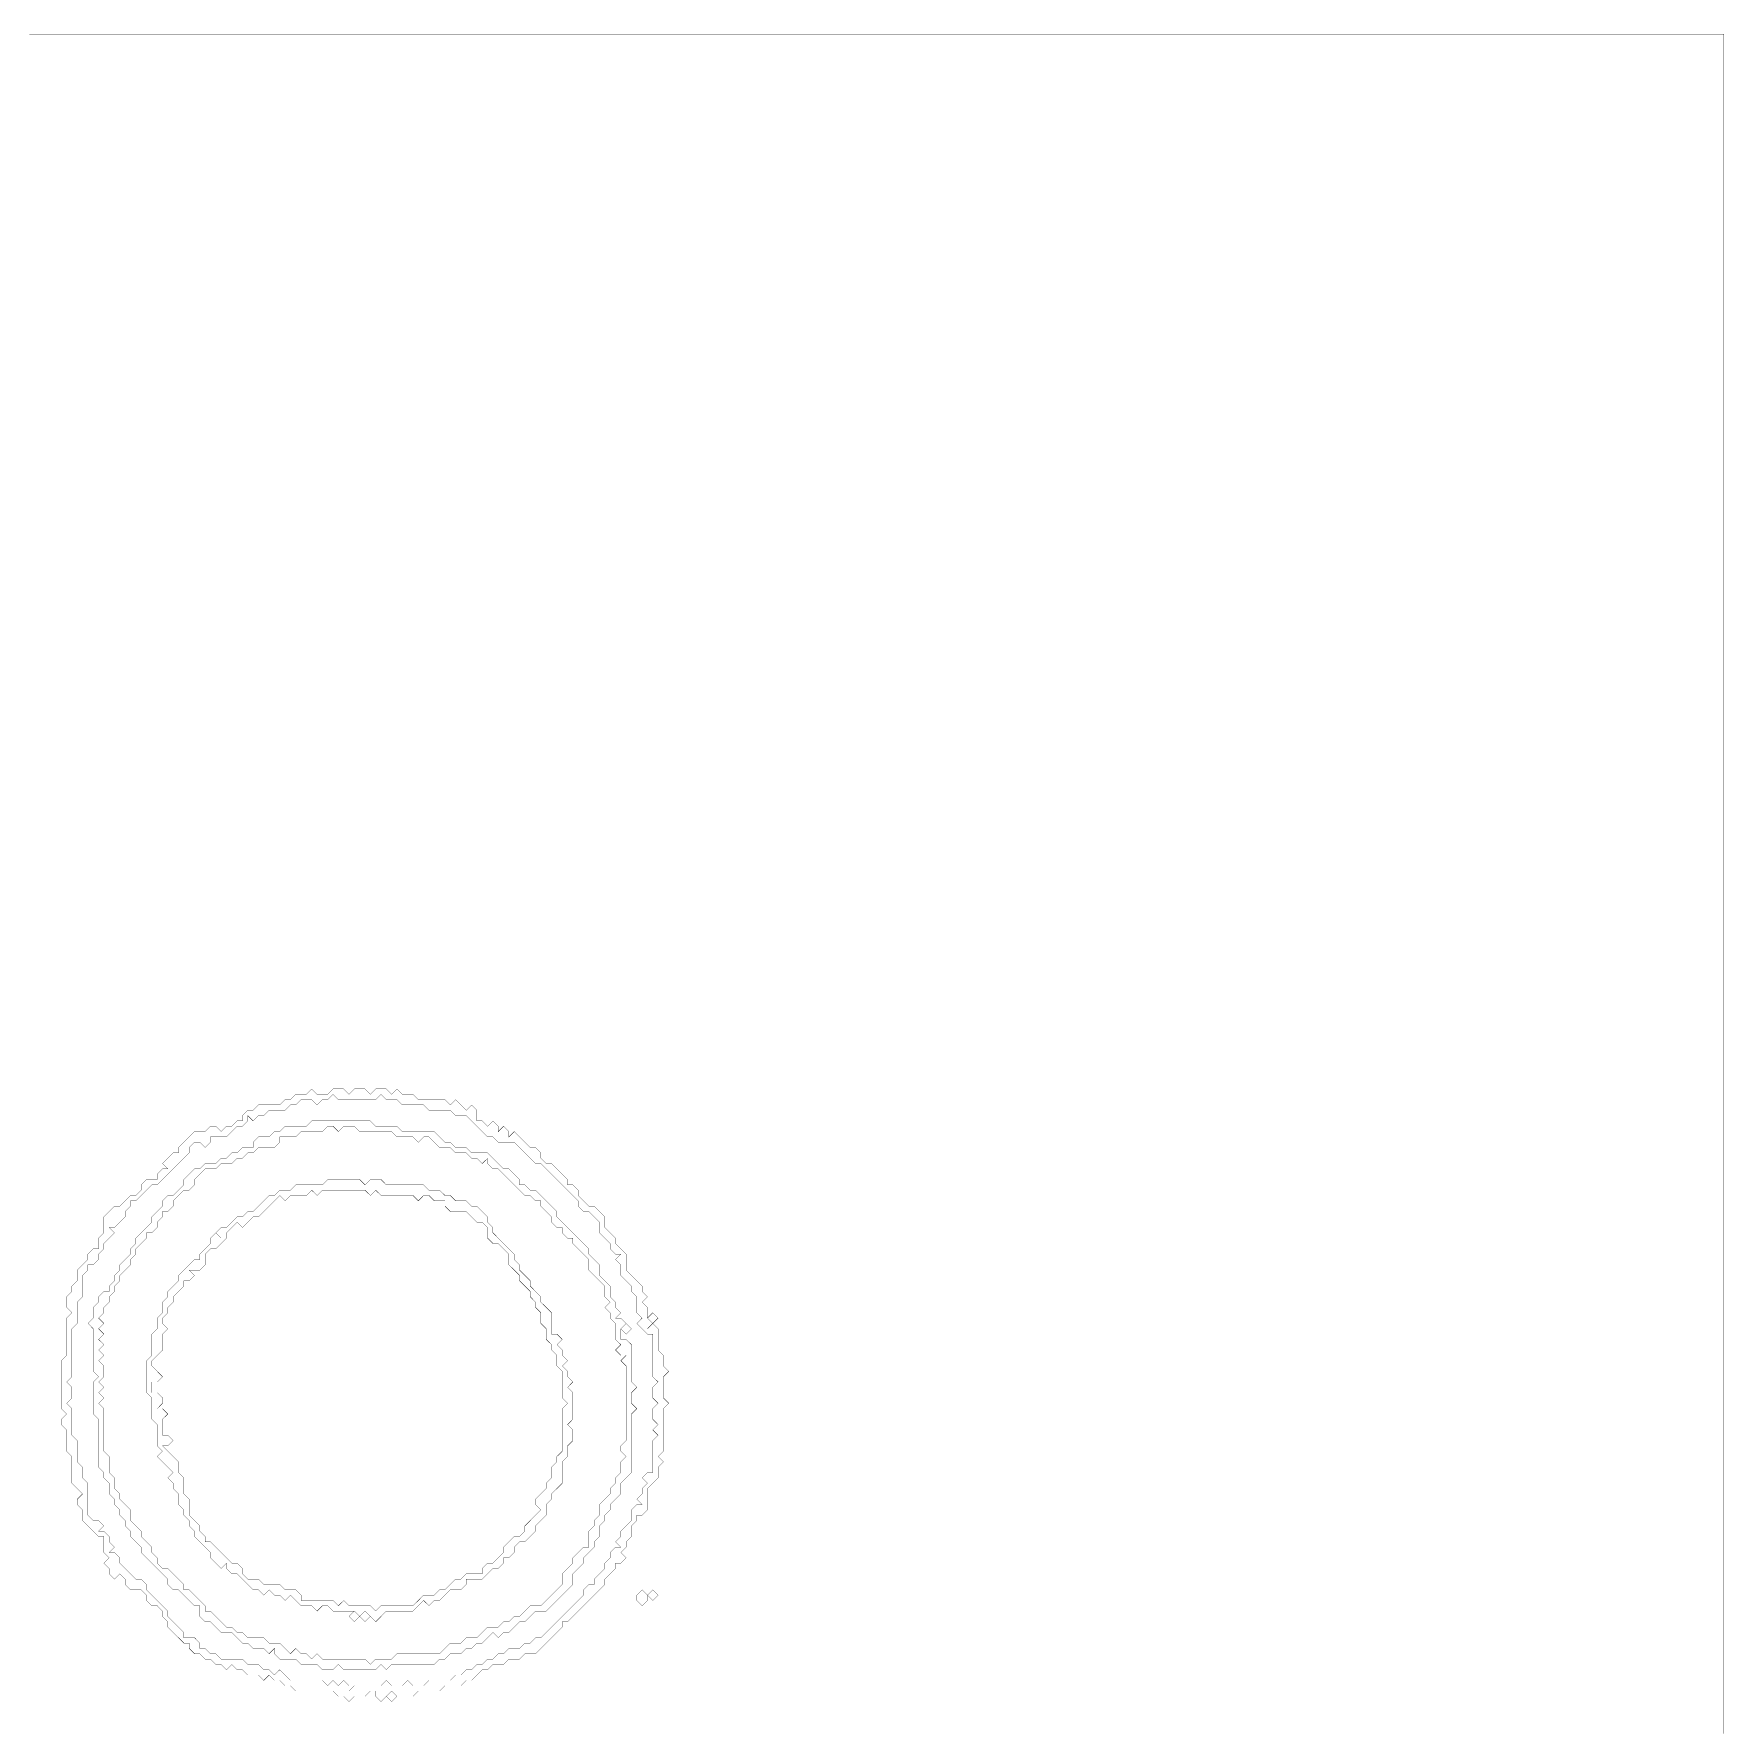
# Model space of a CAD drawing. Header units: metres. Extents: x 0 to 4950, y -4950 to 0.
# Drawn here: x 1878 to 4950, y -3081 to 0 of the extents above; entities that cross this region are included whole.
import ezdxf

# ---------------------------------------------------------------- set-up
doc = ezdxf.new("R2010")
doc.units = ezdxf.units.M
doc.layers.add('conductor', color=1, linetype='Continuous')
doc.layers.add('substrate', color=5, linetype='Continuous')

msp = doc.modelspace()

# ---------------------------------------------------------------- linework, layer by layer
at = {"layer": 'conductor', "const_width": 0.5}
for points in [[(2421.4, -1927.4), (2411.7, -1937.1), (2402, -1937.1), (2392.3, -1946.8), (2382.6, -1937.1), (2373, -1937.1), (2363.3, -1937.1), (2353.6, -1946.8), (2343.9, -1946.8), (2334.2, -1956.5), (2324.5, -1956.5), (2314.8, -1956.5), (2305.2, -1956.5), (2295.5, -1966.2), (2285.8, -1966.2), (2276.1, -1975.9), (2266.4, -1966.2), (2266.4, -1975.9), (2256.7, -1985.5), (2247, -1985.5), (2237.4, -1995.2), (2227.7, -2004.9), (2218, -2004.9), (2208.3, -2004.9), (2198.6, -2004.9), (2198.6, -2014.6), (2188.9, -2024.3), (2179.2, -2014.6), (2169.6, -2014.6), (2159.9, -2024.3), (2159.9, -2034), (2150.2, -2043.7), (2140.5, -2053.3), (2130.8, -2063), (2121.1, -2072.7), (2111.4, -2082.4), (2101.8, -2092.1), (2092.1, -2092.1), (2082.4, -2101.8), (2072.7, -2111.4), (2063, -2121.1), (2053.3, -2121.1), (2053.3, -2130.8), (2043.7, -2140.5), (2043.7, -2150.2), (2034, -2159.9), (2024.3, -2169.6), (2014.6, -2169.6), (2024.3, -2179.2), (2014.6, -2188.9), (2004.9, -2198.6), (2004.9, -2208.3), (1995.2, -2218), (1995.2, -2227.7), (1985.5, -2237.4), (1975.9, -2237.4), (1975.9, -2247), (1966.2, -2256.7), (1966.2, -2266.4), (1966.2, -2276.1), (1966.2, -2285.8), (1966.2, -2295.5), (1956.5, -2305.2), (1956.5, -2314.8), (1956.5, -2324.5), (1956.5, -2334.2), (1956.5, -2343.9), (1946.8, -2353.6), (1946.8, -2363.3), (1946.8, -2373), (1946.8, -2382.6), (1946.8, -2392.3), (1946.8, -2402), (1946.8, -2411.7), (1946.8, -2421.4), (1946.8, -2431.1), (1946.8, -2440.8), (1937.1, -2450.4), (1946.8, -2460.1), (1946.8, -2469.8), (1946.8, -2479.5), (1937.1, -2489.2), (1946.8, -2498.9), (1946.8, -2508.6), (1946.8, -2518.2), (1946.8, -2527.9), (1946.8, -2537.6), (1946.8, -2547.3), (1956.5, -2557), (1956.5, -2566.7), (1956.5, -2576.4), (1956.5, -2586), (1956.5, -2595.7), (1966.2, -2605.4), (1966.2, -2615.1), (1966.2, -2624.8), (1975.9, -2634.5), (1975.9, -2644.2), (1975.9, -2653.8), (1975.9, -2663.5), (1975.9, -2673.2), (1975.9, -2682.9), (1975.9, -2692.6), (1985.5, -2702.3), (1995.2, -2702.3), (2004.9, -2712), (1995.2, -2721.6), (2004.9, -2721.6), (2014.6, -2731.3), (2014.6, -2741), (2024.3, -2750.7), (2014.6, -2760.4), (2024.3, -2760.4), (2034, -2770.1), (2034, -2779.8), (2043.7, -2789.4), (2053.3, -2799.1), (2063, -2808.8), (2072.7, -2808.8), (2082.4, -2818.5), (2082.4, -2828.2), (2092.1, -2837.9), (2101.8, -2847.6), (2111.4, -2857.2), (2121.1, -2866.9), (2121.1, -2876.6), (2130.8, -2886.3), (2140.5, -2896), (2150.2, -2905.7), (2150.2, -2915.3), (2159.9, -2915.3), (2169.6, -2915.3), (2179.2, -2925), (2179.2, -2934.7), (2188.9, -2934.7), (2198.6, -2944.4), (2208.3, -2944.4), (2218, -2954.1), (2227.7, -2954.1), (2237.4, -2954.1), (2247, -2954.1), (2256.7, -2954.1), (2266.4, -2963.8), (2276.1, -2963.8), (2285.8, -2963.8), (2295.5, -2973.5), (2305.2, -2973.5), (2314.8, -2983.1), (2324.5, -2973.5), (2334.2, -2983.1), (2343.9, -2992.8), (2353.6, -2992.8), (2363.3, -2992.8), (2373, -2992.8), (2382.6, -2992.8), (2392.3, -2992.8), (2402, -2992.8), (2411.7, -3002.5), (2421.4, -2992.8), (2431.1, -3002.5), (2440.8, -2992.8), (2450.4, -3002.5), (2450.4, -3012.2), (2460.1, -3002.5), (2469.8, -3002.5), (2479.5, -3002.5), (2489.2, -3002.5), (2498.9, -3002.5), (2508.6, -3002.5), (2518.2, -2992.8), (2527.9, -3002.5), (2537.6, -3002.5), (2547.3, -3002.5), (2557, -2992.8), (2566.7, -3002.5), (2576.4, -3002.5), (2586, -3002.5), (2595.7, -2992.8), (2605.4, -2992.8), (2615.1, -2992.8), (2624.8, -2992.8), (2634.5, -2992.8), (2644.2, -2983.1), (2653.8, -2983.1), (2663.5, -2973.5), (2673.2, -2973.5), (2682.9, -2963.8), (2692.6, -2963.8), (2702.3, -2954.1), (2712, -2954.1), (2721.6, -2944.4), (2731.3, -2944.4), (2741, -2934.7), (2750.7, -2934.7), (2760.4, -2934.7), (2770.1, -2925), (2779.8, -2925), (2789.4, -2915.3), (2799.1, -2915.3), (2808.8, -2905.7), (2818.5, -2896), (2828.2, -2886.3), (2837.9, -2876.6), (2847.6, -2866.9), (2857.2, -2857.2), (2866.9, -2847.6), (2876.6, -2837.9), (2876.6, -2828.2), (2886.3, -2818.5), (2896, -2818.5), (2896, -2808.8), (2905.7, -2799.1), (2915.3, -2789.4), (2915.3, -2779.8), (2925, -2770.1), (2925, -2760.4), (2934.7, -2750.7), (2944.4, -2750.7), (2934.7, -2741), (2944.4, -2731.3), (2944.4, -2721.6), (2954.1, -2712), (2963.8, -2702.3), (2963.8, -2692.6), (2963.8, -2682.9), (2973.5, -2673.2), (2983.1, -2673.2), (2973.5, -2663.5), (2983.1, -2653.8), (2983.1, -2644.2), (2992.8, -2634.5), (2983.1, -2624.8), (2992.8, -2615.1), (3002.5, -2615.1), (3002.5, -2605.4), (3002.5, -2595.7), (3002.5, -2586), (3002.5, -2576.4), (3002.5, -2566.7), (3002.5, -2557), (3012.2, -2547.3), (3002.5, -2537.6), (3012.2, -2527.9), (3002.5, -2518.2), (3002.5, -2508.6), (3002.5, -2498.9), (3012.2, -2489.2), (3002.5, -2479.5), (3002.5, -2469.8), (3002.5, -2460.1), (3012.2, -2450.4), (3002.5, -2440.8), (3002.5, -2431.1), (3002.5, -2421.4), (3002.5, -2411.7), (3002.5, -2402), (3002.5, -2392.3), (3002.5, -2382.6), (3002.5, -2373), (3002.5, -2363.3), (2992.8, -2363.3), (2983.1, -2353.6), (2973.5, -2343.9), (2983.1, -2334.2), (2973.5, -2324.5), (2973.5, -2314.8), (2973.5, -2305.2), (2973.5, -2295.5), (2963.8, -2285.8), (2963.8, -2276.1), (2954.1, -2266.4), (2944.4, -2256.7), (2944.4, -2247), (2944.4, -2237.4), (2934.7, -2227.7), (2944.4, -2218), (2934.7, -2218), (2925, -2208.3), (2925, -2198.6), (2915.3, -2188.9), (2905.7, -2179.2), (2905.7, -2169.6), (2905.7, -2159.9), (2896, -2150.2), (2886.3, -2140.5), (2876.6, -2140.5), (2866.9, -2130.8), (2866.9, -2121.1), (2857.2, -2111.4), (2847.6, -2101.8), (2837.9, -2092.1), (2828.2, -2082.4), (2818.5, -2072.7), (2808.8, -2063), (2799.1, -2053.3), (2789.4, -2053.3), (2779.8, -2043.7), (2770.1, -2034), (2760.4, -2024.3), (2750.7, -2014.6), (2741, -2014.6), (2731.3, -2014.6), (2721.6, -2014.6), (2712, -2004.9), (2702.3, -2004.9), (2692.6, -1995.2), (2682.9, -1985.5), (2673.2, -1975.9), (2663.5, -1966.2), (2653.8, -1966.2), (2644.2, -1966.2), (2634.5, -1956.5), (2624.8, -1956.5), (2615.1, -1956.5), (2605.4, -1956.5), (2595.7, -1956.5), (2586, -1946.8), (2576.4, -1946.8), (2566.7, -1946.8), (2557, -1946.8), (2547.3, -1946.8), (2537.6, -1937.1), (2527.9, -1937.1), (2518.2, -1937.1), (2508.6, -1927.4), (2498.9, -1937.1), (2489.2, -1937.1), (2479.5, -1937.1), (2469.8, -1937.1), (2460.1, -1937.1), (2450.4, -1937.1), (2440.8, -1937.1), (2431.1, -1937.1)], [(2373, -1985.5), (2382.6, -1975.9), (2392.3, -1975.9), (2402, -1975.9), (2411.7, -1975.9), (2421.4, -1975.9), (2431.1, -1975.9), (2440.8, -1975.9), (2450.4, -1975.9), (2460.1, -1975.9), (2469.8, -1975.9), (2479.5, -1975.9), (2489.2, -1975.9), (2498.9, -1985.5), (2508.6, -1985.5), (2518.2, -1985.5), (2527.9, -1985.5), (2537.6, -1985.5), (2547.3, -1995.2), (2557, -1995.2), (2566.7, -1995.2), (2576.4, -1995.2), (2586, -1995.2), (2595.7, -1995.2), (2605.4, -1995.2), (2615.1, -2004.9), (2624.8, -2014.6), (2634.5, -2014.6), (2644.2, -2024.3), (2653.8, -2024.3), (2663.5, -2024.3), (2673.2, -2034), (2682.9, -2034), (2692.6, -2034), (2702.3, -2034), (2712, -2043.7), (2721.6, -2053.3), (2731.3, -2063), (2741, -2063), (2750.7, -2072.7), (2760.4, -2082.4), (2760.4, -2092.1), (2770.1, -2092.1), (2779.8, -2101.8), (2789.4, -2101.8), (2799.1, -2111.4), (2808.8, -2121.1), (2818.5, -2130.8), (2828.2, -2140.5), (2828.2, -2150.2), (2837.9, -2159.9), (2847.6, -2169.6), (2857.2, -2179.2), (2866.9, -2188.9), (2876.6, -2198.6), (2886.3, -2208.3), (2886.3, -2218), (2896, -2227.7), (2905.7, -2237.4), (2905.7, -2247), (2905.7, -2256.7), (2915.3, -2266.4), (2925, -2276.1), (2925, -2285.8), (2925, -2295.5), (2934.7, -2305.2), (2934.7, -2314.8), (2944.4, -2324.5), (2934.7, -2334.2), (2944.4, -2334.2), (2954.1, -2343.9), (2944.4, -2353.6), (2944.4, -2363.3), (2944.4, -2373), (2954.1, -2373), (2963.8, -2382.6), (2963.8, -2392.3), (2963.8, -2402), (2963.8, -2411.7), (2963.8, -2421.4), (2963.8, -2431.1), (2963.8, -2440.8), (2963.8, -2450.4), (2973.5, -2460.1), (2963.8, -2469.8), (2963.8, -2479.5), (2963.8, -2489.2), (2973.5, -2498.9), (2963.8, -2508.6), (2963.8, -2518.2), (2963.8, -2527.9), (2963.8, -2537.6), (2963.8, -2547.3), (2963.8, -2557), (2963.8, -2566.7), (2963.8, -2576.4), (2963.8, -2586), (2963.8, -2595.7), (2963.8, -2605.4), (2963.8, -2615.1), (2954.1, -2624.8), (2944.4, -2634.5), (2944.4, -2644.2), (2944.4, -2653.8), (2934.7, -2663.5), (2925, -2673.2), (2925, -2682.9), (2915.3, -2692.6), (2915.3, -2702.3), (2905.7, -2712), (2905.7, -2721.6), (2905.7, -2731.3), (2896, -2741), (2896, -2750.7), (2886.3, -2760.4), (2876.6, -2770.1), (2876.6, -2779.8), (2866.9, -2789.4), (2857.2, -2799.1), (2857.2, -2808.8), (2857.2, -2818.5), (2847.6, -2828.2), (2837.9, -2837.9), (2828.2, -2847.6), (2818.5, -2857.2), (2808.8, -2866.9), (2799.1, -2866.9), (2789.4, -2866.9), (2779.8, -2876.6), (2770.1, -2886.3), (2760.4, -2886.3), (2750.7, -2896), (2741, -2905.7), (2731.3, -2905.7), (2721.6, -2915.3), (2712, -2905.7), (2702.3, -2915.3), (2692.6, -2925), (2682.9, -2925), (2673.2, -2934.7), (2663.5, -2934.7), (2653.8, -2944.4), (2644.2, -2944.4), (2634.5, -2944.4), (2624.8, -2954.1), (2615.1, -2954.1), (2605.4, -2963.8), (2595.7, -2963.8), (2586, -2963.8), (2576.4, -2963.8), (2566.7, -2963.8), (2557, -2963.8), (2547.3, -2963.8), (2537.6, -2963.8), (2527.9, -2963.8), (2518.2, -2973.5), (2508.6, -2963.8), (2498.9, -2973.5), (2489.2, -2973.5), (2479.5, -2973.5), (2469.8, -2973.5), (2460.1, -2973.5), (2450.4, -2973.5), (2440.8, -2973.5), (2431.1, -2963.8), (2421.4, -2973.5), (2411.7, -2973.5), (2402, -2973.5), (2392.3, -2963.8), (2382.6, -2963.8), (2373, -2963.8), (2363.3, -2963.8), (2353.6, -2954.1), (2343.9, -2954.1), (2334.2, -2954.1), (2324.5, -2954.1), (2314.8, -2944.4), (2314.8, -2934.7), (2305.2, -2944.4), (2295.5, -2934.7), (2285.8, -2934.7), (2276.1, -2934.7), (2266.4, -2925), (2256.7, -2925), (2247, -2915.3), (2237.4, -2905.7), (2227.7, -2905.7), (2218, -2905.7), (2208.3, -2896), (2198.6, -2886.3), (2188.9, -2886.3), (2179.2, -2876.6), (2179.2, -2866.9), (2179.2, -2857.2), (2169.6, -2857.2), (2159.9, -2847.6), (2150.2, -2837.9), (2140.5, -2828.2), (2130.8, -2828.2), (2121.1, -2818.5), (2121.1, -2808.8), (2111.4, -2799.1), (2101.8, -2789.4), (2092.1, -2779.8), (2082.4, -2770.1), (2072.7, -2760.4), (2072.7, -2750.7), (2063, -2741), (2053.3, -2731.3), (2053.3, -2721.6), (2043.7, -2712), (2043.7, -2702.3), (2034, -2692.6), (2034, -2682.9), (2024.3, -2673.2), (2024.3, -2663.5), (2014.6, -2653.8), (2014.6, -2644.2), (2014.6, -2634.5), (2004.9, -2624.8), (2004.9, -2615.1), (1995.2, -2605.4), (1995.2, -2595.7), (1995.2, -2586), (1995.2, -2576.4), (1995.2, -2566.7), (1995.2, -2557), (1995.2, -2547.3), (1995.2, -2537.6), (1995.2, -2527.9), (1995.2, -2518.2), (1985.5, -2508.6), (1985.5, -2498.9), (1985.5, -2489.2), (1985.5, -2479.5), (1985.5, -2469.8), (1985.5, -2460.1), (1985.5, -2450.4), (1995.2, -2440.8), (1985.5, -2431.1), (1985.5, -2421.4), (1985.5, -2411.7), (1985.5, -2402), (1985.5, -2392.3), (1985.5, -2382.6), (1985.5, -2373), (1985.5, -2363.3), (1985.5, -2353.6), (1975.9, -2343.9), (1985.5, -2334.2), (1985.5, -2324.5), (1985.5, -2314.8), (1995.2, -2305.2), (1995.2, -2295.5), (2004.9, -2285.8), (2014.6, -2285.8), (2014.6, -2276.1), (2024.3, -2266.4), (2024.3, -2256.7), (2034, -2247), (2034, -2237.4), (2043.7, -2227.7), (2053.3, -2218), (2053.3, -2208.3), (2063, -2198.6), (2063, -2188.9), (2072.7, -2179.2), (2082.4, -2169.6), (2092.1, -2159.9), (2092.1, -2150.2), (2101.8, -2140.5), (2111.4, -2130.8), (2111.4, -2121.1), (2121.1, -2111.4), (2130.8, -2111.4), (2140.5, -2101.8), (2150.2, -2092.1), (2150.2, -2082.4), (2159.9, -2072.7), (2169.6, -2063), (2179.2, -2063), (2188.9, -2053.3), (2198.6, -2053.3), (2208.3, -2053.3), (2218, -2043.7), (2227.7, -2043.7), (2237.4, -2034), (2247, -2034), (2256.7, -2024.3), (2266.4, -2024.3), (2276.1, -2024.3), (2276.1, -2014.6), (2285.8, -2004.9), (2295.5, -2004.9), (2305.2, -2004.9), (2314.8, -1995.2), (2324.5, -1995.2), (2334.2, -1985.5), (2343.9, -1985.5), (2353.6, -1985.5), (2363.3, -1985.5)], [(2382.6, -2101.8), (2373, -2111.4), (2363.3, -2111.4), (2353.6, -2111.4), (2343.9, -2111.4), (2334.2, -2121.1), (2324.5, -2111.4), (2314.8, -2121.1), (2305.2, -2130.8), (2295.5, -2140.5), (2285.8, -2150.2), (2276.1, -2150.2), (2266.4, -2159.9), (2256.7, -2169.6), (2247, -2159.9), (2237.4, -2169.6), (2227.7, -2179.2), (2227.7, -2188.9), (2218, -2198.6), (2208.3, -2208.3), (2198.6, -2208.3), (2188.9, -2218), (2188.9, -2227.7), (2188.9, -2237.4), (2179.2, -2247), (2169.6, -2247), (2159.9, -2247), (2169.6, -2256.7), (2159.9, -2266.4), (2150.2, -2266.4), (2150.2, -2276.1), (2140.5, -2285.8), (2130.8, -2295.5), (2130.8, -2305.2), (2121.1, -2314.8), (2121.1, -2324.5), (2111.4, -2334.2), (2111.4, -2343.9), (2121.1, -2353.6), (2111.4, -2363.3), (2111.4, -2373), (2111.4, -2382.6), (2111.4, -2392.3), (2101.8, -2402), (2092.1, -2411.7), (2092.1, -2421.4), (2101.8, -2431.1), (2111.4, -2440.8), (2101.8, -2450.4), (2092.1, -2450.4), (2092.1, -2460.1), (2092.1, -2469.8), (2101.8, -2469.8), (2111.4, -2479.5), (2111.4, -2489.2), (2101.8, -2498.9), (2111.4, -2498.9), (2121.1, -2508.6), (2111.4, -2518.2), (2111.4, -2527.9), (2111.4, -2537.6), (2111.4, -2547.3), (2121.1, -2547.3), (2130.8, -2557), (2121.1, -2566.7), (2111.4, -2566.7), (2121.1, -2576.4), (2130.8, -2586), (2140.5, -2595.7), (2140.5, -2605.4), (2140.5, -2615.1), (2150.2, -2624.8), (2150.2, -2634.5), (2150.2, -2644.2), (2150.2, -2653.8), (2159.9, -2663.5), (2159.9, -2673.2), (2159.9, -2682.9), (2159.9, -2692.6), (2169.6, -2702.3), (2179.2, -2712), (2179.2, -2721.6), (2188.9, -2731.3), (2188.9, -2741), (2198.6, -2741), (2208.3, -2750.7), (2218, -2760.4), (2227.7, -2770.1), (2237.4, -2779.8), (2247, -2779.8), (2256.7, -2789.4), (2256.7, -2799.1), (2266.4, -2808.8), (2276.1, -2808.8), (2285.8, -2808.8), (2295.5, -2818.5), (2305.2, -2818.5), (2314.8, -2818.5), (2324.5, -2818.5), (2334.2, -2828.2), (2343.9, -2828.2), (2353.6, -2828.2), (2363.3, -2837.9), (2363.3, -2847.6), (2373, -2847.6), (2382.6, -2847.6), (2392.3, -2847.6), (2402, -2847.6), (2411.7, -2847.6), (2421.4, -2847.6), (2431.1, -2857.2), (2440.8, -2847.6), (2450.4, -2857.2), (2460.1, -2857.2), (2469.8, -2857.2), (2479.5, -2857.2), (2489.2, -2857.2), (2498.9, -2866.9), (2508.6, -2857.2), (2518.2, -2857.2), (2527.9, -2857.2), (2537.6, -2857.2), (2547.3, -2857.2), (2557, -2857.2), (2566.7, -2857.2), (2576.4, -2847.6), (2586, -2837.9), (2595.7, -2837.9), (2605.4, -2837.9), (2615.1, -2828.2), (2624.8, -2828.2), (2634.5, -2818.5), (2644.2, -2808.8), (2653.8, -2808.8), (2663.5, -2799.1), (2673.2, -2799.1), (2682.9, -2799.1), (2692.6, -2799.1), (2692.6, -2789.4), (2702.3, -2779.8), (2712, -2779.8), (2721.6, -2770.1), (2731.3, -2760.4), (2731.3, -2750.7), (2741, -2741), (2750.7, -2731.3), (2760.4, -2731.3), (2770.1, -2721.6), (2770.1, -2712), (2779.8, -2702.3), (2789.4, -2692.6), (2799.1, -2682.9), (2789.4, -2673.2), (2789.4, -2663.5), (2799.1, -2653.8), (2808.8, -2644.2), (2808.8, -2634.5), (2818.5, -2624.8), (2818.5, -2615.1), (2818.5, -2605.4), (2828.2, -2595.7), (2828.2, -2586), (2837.9, -2576.4), (2837.9, -2566.7), (2837.9, -2557), (2837.9, -2547.3), (2837.9, -2537.6), (2837.9, -2527.9), (2837.9, -2518.2), (2837.9, -2508.6), (2837.9, -2498.9), (2847.6, -2489.2), (2837.9, -2479.5), (2837.9, -2469.8), (2837.9, -2460.1), (2837.9, -2450.4), (2837.9, -2440.8), (2837.9, -2431.1), (2828.2, -2421.4), (2828.2, -2411.7), (2828.2, -2402), (2818.5, -2392.3), (2818.5, -2382.6), (2808.8, -2373), (2808.8, -2363.3), (2808.8, -2353.6), (2799.1, -2343.9), (2799.1, -2334.2), (2799.1, -2324.5), (2789.4, -2314.8), (2789.4, -2305.2), (2779.8, -2295.5), (2779.8, -2285.8), (2770.1, -2276.1), (2760.4, -2266.4), (2760.4, -2256.7), (2750.7, -2247), (2741, -2237.4), (2741, -2227.7), (2741, -2218), (2731.3, -2208.3), (2721.6, -2198.6), (2712, -2198.6), (2702.3, -2188.9), (2702.3, -2179.2), (2702.3, -2169.6), (2692.6, -2159.9), (2682.9, -2159.9), (2673.2, -2150.2), (2663.5, -2140.5), (2653.8, -2140.5), (2644.2, -2140.5), (2634.5, -2140.5), (2624.8, -2130.8), (2624.8, -2121.1), (2615.1, -2121.1), (2605.4, -2121.1), (2595.7, -2111.4), (2586, -2111.4), (2576.4, -2121.1), (2566.7, -2111.4), (2557, -2111.4), (2547.3, -2111.4), (2537.6, -2111.4), (2527.9, -2111.4), (2518.2, -2111.4), (2508.6, -2111.4), (2498.9, -2101.8), (2489.2, -2111.4), (2479.5, -2101.8), (2469.8, -2101.8), (2460.1, -2101.8), (2450.4, -2101.8), (2440.8, -2101.8), (2431.1, -2101.8), (2421.4, -2101.8), (2411.7, -2101.8), (2402, -2101.8), (2392.3, -2111.4)], [(2944.4, -2353.6), (2954.1, -2343.9), (2963.8, -2353.6), (2954.1, -2363.3)]]:
    msp.add_lwpolyline(points, close=True, dxfattribs=at)
at = {"layer": 'substrate', "const_width": 0.5}
msp.add_lwpolyline([(4949.3, -3089.7), (4949.3, -3080), (4949.3, -3070.3), (4949.3, -3060.6), (4949.3, -3050.9), (4949.3, -3041.3), (4949.3, -3031.6), (4949.3, -3021.9), (4949.3, -3012.2), (4949.3, -3002.5), (4949.3, -2992.8), (4949.3, -2983.1), (4949.3, -2973.5), (4949.3, -2963.8), (4949.3, -2954.1), (4949.3, -2944.4), (4949.3, -2934.7), (4949.3, -2925), (4949.3, -2915.3), (4949.3, -2905.7), (4949.3, -2896), (4949.3, -2886.3), (4949.3, -2876.6), (4949.3, -2866.9), (4949.3, -2857.2), (4949.3, -2847.6), (4949.3, -2837.9), (4949.3, -2828.2), (4949.3, -2818.5), (4949.3, -2808.8), (4949.3, -2799.1), (4949.3, -2789.4), (4949.3, -2779.8), (4949.3, -2770.1), (4949.3, -2760.4), (4949.3, -2750.7), (4949.3, -2741), (4949.3, -2731.3), (4949.3, -2721.6), (4949.3, -2712), (4949.3, -2702.3), (4949.3, -2692.6), (4949.3, -2682.9), (4949.3, -2673.2), (4949.3, -2663.5), (4949.3, -2653.8), (4949.3, -2644.2), (4949.3, -2634.5), (4949.3, -2624.8), (4949.3, -2615.1), (4949.3, -2605.4), (4949.3, -2595.7), (4949.3, -2586), (4949.3, -2576.4), (4949.3, -2566.7), (4949.3, -2557), (4949.3, -2547.3), (4949.3, -2537.6), (4949.3, -2527.9), (4949.3, -2518.2), (4949.3, -2508.6), (4949.3, -2498.9), (4949.3, -2489.2), (4949.3, -2479.5), (4949.3, -2469.8), (4949.3, -2460.1), (4949.3, -2450.4), (4949.3, -2440.8), (4949.3, -2431.1), (4949.3, -2421.4), (4949.3, -2411.7), (4949.3, -2402), (4949.3, -2392.3), (4949.3, -2382.6), (4949.3, -2373), (4949.3, -2363.3), (4949.3, -2353.6), (4949.3, -2343.9), (4949.3, -2334.2), (4949.3, -2324.5), (4949.3, -2314.8), (4949.3, -2305.2), (4949.3, -2295.5), (4949.3, -2285.8), (4949.3, -2276.1), (4949.3, -2266.4), (4949.3, -2256.7), (4949.3, -2247), (4949.3, -2237.4), (4949.3, -2227.7), (4949.3, -2218), (4949.3, -2208.3), (4949.3, -2198.6), (4949.3, -2188.9), (4949.3, -2179.2), (4949.3, -2169.6), (4949.3, -2159.9), (4949.3, -2150.2), (4949.3, -2140.5), (4949.3, -2130.8), (4949.3, -2121.1), (4949.3, -2111.4), (4949.3, -2101.8), (4949.3, -2092.1), (4949.3, -2082.4), (4949.3, -2072.7), (4949.3, -2063), (4949.3, -2053.3), (4949.3, -2043.7), (4949.3, -2034), (4949.3, -2024.3), (4949.3, -2014.6), (4949.3, -2004.9), (4949.3, -1995.2), (4949.3, -1985.5), (4949.3, -1975.9), (4949.3, -1966.2), (4949.3, -1956.5), (4949.3, -1946.8), (4949.3, -1937.1), (4949.3, -1927.4), (4949.3, -1917.7), (4949.3, -1908.1), (4949.3, -1898.4), (4949.3, -1888.7), (4949.3, -1879), (4949.3, -1869.3), (4949.3, -1859.6), (4949.3, -1849.9), (4949.3, -1840.3), (4949.3, -1830.6), (4949.3, -1820.9), (4949.3, -1811.2), (4949.3, -1801.5), (4949.3, -1791.8), (4949.3, -1782.1), (4949.3, -1772.5), (4949.3, -1762.8), (4949.3, -1753.1), (4949.3, -1743.4), (4949.3, -1733.7), (4949.3, -1724), (4949.3, -1714.3), (4949.3, -1704.7), (4949.3, -1695), (4949.3, -1685.3), (4949.3, -1675.6), (4949.3, -1665.9), (4949.3, -1656.2), (4949.3, -1646.5), (4949.3, -1636.9), (4949.3, -1627.2), (4949.3, -1617.5), (4949.3, -1607.8), (4949.3, -1598.1), (4949.3, -1588.4), (4949.3, -1578.7), (4949.3, -1569.1), (4949.3, -1559.4), (4949.3, -1549.7), (4949.3, -1540), (4949.3, -1530.3), (4949.3, -1520.6), (4949.3, -1510.9), (4949.3, -1501.3), (4949.3, -1491.6), (4949.3, -1481.9), (4949.3, -1472.2), (4949.3, -1462.5), (4949.3, -1452.8), (4949.3, -1443.1), (4949.3, -1433.5), (4949.3, -1423.8), (4949.3, -1414.1), (4949.3, -1404.4), (4949.3, -1394.7), (4949.3, -1385), (4949.3, -1375.3), (4949.3, -1365.7), (4949.3, -1356), (4949.3, -1346.3), (4949.3, -1336.6), (4949.3, -1326.9), (4949.3, -1317.2), (4949.3, -1307.5), (4949.3, -1297.9), (4949.3, -1288.2), (4949.3, -1278.5), (4949.3, -1268.8), (4949.3, -1259.1), (4949.3, -1249.4), (4949.3, -1239.8), (4949.3, -1230.1), (4949.3, -1220.4), (4949.3, -1210.7), (4949.3, -1201), (4949.3, -1191.3), (4949.3, -1181.6), (4949.3, -1172), (4949.3, -1162.3), (4949.3, -1152.6), (4949.3, -1142.9), (4949.3, -1133.2), (4949.3, -1123.5), (4949.3, -1113.8), (4949.3, -1104.2), (4949.3, -1094.5), (4949.3, -1084.8), (4949.3, -1075.1), (4949.3, -1065.4), (4949.3, -1055.7), (4949.3, -1046), (4949.3, -1036.4), (4949.3, -1026.7), (4949.3, -1017), (4949.3, -1007.3), (4949.3, -997.6), (4949.3, -987.9), (4949.3, -978.2), (4949.3, -968.6), (4949.3, -958.9), (4949.3, -949.2), (4949.3, -939.5), (4949.3, -929.8), (4949.3, -920.1), (4949.3, -910.4), (4949.3, -900.8), (4949.3, -891.1), (4949.3, -881.4), (4949.3, -871.7), (4949.3, -862), (4949.3, -852.3), (4949.3, -842.6), (4949.3, -833), (4949.3, -823.3), (4949.3, -813.6), (4949.3, -803.9), (4949.3, -794.2), (4949.3, -784.5), (4949.3, -774.8), (4949.3, -765.2), (4949.3, -755.5), (4949.3, -745.8), (4949.3, -736.1), (4949.3, -726.4), (4949.3, -716.7), (4949.3, -707), (4949.3, -697.4), (4949.3, -687.7), (4949.3, -678), (4949.3, -668.3), (4949.3, -658.6), (4949.3, -648.9), (4949.3, -639.2), (4949.3, -629.6), (4949.3, -619.9), (4949.3, -610.2), (4949.3, -600.5), (4949.3, -590.8), (4949.3, -581.1), (4949.3, -571.4), (4949.3, -561.8), (4949.3, -552.1), (4949.3, -542.4), (4949.3, -532.7), (4949.3, -523), (4949.3, -513.3), (4949.3, -503.6), (4949.3, -494), (4949.3, -484.3), (4949.3, -474.6), (4949.3, -464.9), (4949.3, -455.2), (4949.3, -445.5), (4949.3, -435.8), (4949.3, -426.2), (4949.3, -416.5), (4949.3, -406.8), (4949.3, -397.1), (4949.3, -387.4), (4949.3, -377.7), (4949.3, -368.1), (4949.3, -358.4), (4949.3, -348.7), (4949.3, -339), (4949.3, -329.3), (4949.3, -319.6), (4949.3, -309.9), (4949.3, -300.3), (4949.3, -290.6), (4949.3, -280.9), (4949.3, -271.2), (4949.3, -261.5), (4949.3, -251.8), (4949.3, -242.1), (4949.3, -232.5), (4949.3, -222.8), (4949.3, -213.1), (4949.3, -203.4), (4949.3, -193.7), (4949.3, -184), (4949.3, -174.3), (4949.3, -164.7), (4949.3, -155), (4949.3, -145.3), (4949.3, -135.6), (4949.3, -125.9), (4949.3, -116.2), (4949.3, -106.5), (4949.3, -96.9), (4949.3, -87.2), (4949.3, -77.5), (4949.3, -67.8), (4949.3, -58.1), (4949.3, -48.4), (4949.3, -38.7), (4949.3, -29.1), (4949.3, -19.4), (4949.3, -9.7), (4949.3, 0), (4939.6, 0), (4929.9, 0), (4920.3, 0), (4910.6, 0), (4900.9, 0), (4891.2, 0), (4881.5, 0), (4871.8, 0), (4862.1, 0), (4852.5, 0), (4842.8, 0), (4833.1, 0), (4823.4, 0), (4813.7, 0), (4804, 0), (4794.3, 0), (4784.7, 0), (4775, 0), (4765.3, 0), (4755.6, 0), (4745.9, 0), (4736.2, 0), (4726.5, 0), (4716.9, 0), (4707.2, 0), (4697.5, 0), (4687.8, 0), (4678.1, 0), (4668.4, 0), (4658.7, 0), (4649.1, 0), (4639.4, 0), (4629.7, 0), (4620, 0), (4610.3, 0), (4600.6, 0), (4590.9, 0), (4581.3, 0), (4571.6, 0), (4561.9, 0), (4552.2, 0), (4542.5, 0), (4532.8, 0), (4523.2, 0), (4513.5, 0), (4503.8, 0), (4494.1, 0), (4484.4, 0), (4474.7, 0), (4465, 0), (4455.4, 0), (4445.7, 0), (4436, 0), (4426.3, 0), (4416.6, 0), (4406.9, 0), (4397.2, 0), (4387.6, 0), (4377.9, 0), (4368.2, 0), (4358.5, 0), (4348.8, 0), (4339.1, 0), (4329.4, 0), (4319.8, 0), (4310.1, 0), (4300.4, 0), (4290.7, 0), (4281, 0), (4271.3, 0), (4261.6, 0), (4252, 0), (4242.3, 0), (4232.6, 0), (4222.9, 0), (4213.2, 0), (4203.5, 0), (4193.8, 0), (4184.2, 0), (4174.5, 0), (4164.8, 0), (4155.1, 0), (4145.4, 0), (4135.7, 0), (4126, 0), (4116.4, 0), (4106.7, 0), (4097, 0), (4087.3, 0), (4077.6, 0), (4067.9, 0), (4058.2, 0), (4048.6, 0), (4038.9, 0), (4029.2, 0), (4019.5, 0), (4009.8, 0), (4000.1, 0), (3990.4, 0), (3980.8, 0), (3971.1, 0), (3961.4, 0), (3951.7, 0), (3942, 0), (3932.3, 0), (3922.6, 0), (3913, 0), (3903.3, 0), (3893.6, 0), (3883.9, 0), (3874.2, 0), (3864.5, 0), (3854.8, 0), (3845.2, 0), (3835.5, 0), (3825.8, 0), (3816.1, 0), (3806.4, 0), (3796.7, 0), (3787, 0), (3777.4, 0), (3767.7, 0), (3758, 0), (3748.3, 0), (3738.6, 0), (3728.9, 0), (3719.2, 0), (3709.6, 0), (3699.9, 0), (3690.2, 0), (3680.5, 0), (3670.8, 0), (3661.1, 0), (3651.5, 0), (3641.8, 0), (3632.1, 0), (3622.4, 0), (3612.7, 0), (3603, 0), (3593.3, 0), (3583.7, 0), (3574, 0), (3564.3, 0), (3554.6, 0), (3544.9, 0), (3535.2, 0), (3525.5, 0), (3515.9, 0), (3506.2, 0), (3496.5, 0), (3486.8, 0), (3477.1, 0), (3467.4, 0), (3457.7, 0), (3448.1, 0), (3438.4, 0), (3428.7, 0), (3419, 0), (3409.3, 0), (3399.6, 0), (3389.9, 0), (3380.3, 0), (3370.6, 0), (3360.9, 0), (3351.2, 0), (3341.5, 0), (3331.8, 0), (3322.1, 0), (3312.5, 0), (3302.8, 0), (3293.1, 0), (3283.4, 0), (3273.7, 0), (3264, 0), (3254.3, 0), (3244.7, 0), (3235, 0), (3225.3, 0), (3215.6, 0), (3205.9, 0), (3196.2, 0), (3186.5, 0), (3176.9, 0), (3167.2, 0), (3157.5, 0), (3147.8, 0), (3138.1, 0), (3128.4, 0), (3118.7, 0), (3109.1, 0), (3099.4, 0), (3089.7, 0), (3080, 0), (3070.3, 0), (3060.6, 0), (3050.9, 0), (3041.3, 0), (3031.6, 0), (3021.9, 0), (3012.2, 0), (3002.5, 0), (2992.8, 0), (2983.1, 0), (2973.5, 0), (2963.8, 0), (2954.1, 0), (2944.4, 0), (2934.7, 0), (2925, 0), (2915.3, 0), (2905.7, 0), (2896, 0), (2886.3, 0), (2876.6, 0), (2866.9, 0), (2857.2, 0), (2847.6, 0), (2837.9, 0), (2828.2, 0), (2818.5, 0), (2808.8, 0), (2799.1, 0), (2789.4, 0), (2779.8, 0), (2770.1, 0), (2760.4, 0), (2750.7, 0), (2741, 0), (2731.3, 0), (2721.6, 0), (2712, 0), (2702.3, 0), (2692.6, 0), (2682.9, 0), (2673.2, 0), (2663.5, 0), (2653.8, 0), (2644.2, 0), (2634.5, 0), (2624.8, 0), (2615.1, 0), (2605.4, 0), (2595.7, 0), (2586, 0), (2576.4, 0), (2566.7, 0), (2557, 0), (2547.3, 0), (2537.6, 0), (2527.9, 0), (2518.2, 0), (2508.6, 0), (2498.9, 0), (2489.2, 0), (2479.5, 0), (2469.8, 0), (2460.1, 0), (2450.4, 0), (2440.8, 0), (2431.1, 0), (2421.4, 0), (2411.7, 0), (2402, 0), (2392.3, 0), (2382.6, 0), (2373, 0), (2363.3, 0), (2353.6, 0), (2343.9, 0), (2334.2, 0), (2324.5, 0), (2314.8, 0), (2305.2, 0), (2295.5, 0), (2285.8, 0), (2276.1, 0), (2266.4, 0), (2256.7, 0), (2247, 0), (2237.4, 0), (2227.7, 0), (2218, 0), (2208.3, 0), (2198.6, 0), (2188.9, 0), (2179.2, 0), (2169.6, 0), (2159.9, 0), (2150.2, 0), (2140.5, 0), (2130.8, 0), (2121.1, 0), (2111.4, 0), (2101.8, 0), (2092.1, 0), (2082.4, 0), (2072.7, 0), (2063, 0), (2053.3, 0), (2043.7, 0), (2034, 0), (2024.3, 0), (2014.6, 0), (2004.9, 0), (1995.2, 0), (1985.5, 0), (1975.9, 0), (1966.2, 0), (1956.5, 0), (1946.8, 0), (1937.1, 0), (1927.4, 0), (1917.7, 0), (1908.1, 0), (1898.4, 0), (1888.7, 0), (1879, 0), (1869.3, 0)], dxfattribs=at)
for points in [[(2373, -1927.4), (2382.6, -1917.7), (2392.3, -1927.4), (2402, -1927.4), (2411.7, -1927.4), (2421.4, -1917.7), (2431.1, -1917.7), (2440.8, -1917.7), (2450.4, -1927.4), (2460.1, -1917.7), (2469.8, -1917.7), (2479.5, -1917.7), (2489.2, -1927.4), (2498.9, -1917.7), (2508.6, -1917.7), (2518.2, -1917.7), (2527.9, -1927.4), (2537.6, -1917.7), (2547.3, -1927.4), (2557, -1927.4), (2566.7, -1927.4), (2576.4, -1937.1), (2586, -1937.1), (2595.7, -1937.1), (2605.4, -1937.1), (2615.1, -1937.1), (2624.8, -1937.1), (2634.5, -1946.8), (2644.2, -1937.1), (2653.8, -1946.8), (2663.5, -1956.5), (2673.2, -1946.8), (2682.9, -1956.5), (2682.9, -1966.2), (2682.9, -1975.9), (2692.6, -1975.9), (2702.3, -1985.5), (2712, -1975.9), (2721.6, -1985.5), (2721.6, -1995.2), (2731.3, -1985.5), (2741, -1995.2), (2741, -2004.9), (2750.7, -1995.2), (2760.4, -2004.9), (2770.1, -2014.6), (2779.8, -2024.3), (2789.4, -2024.3), (2799.1, -2034), (2799.1, -2043.7), (2808.8, -2053.3), (2818.5, -2053.3), (2828.2, -2063), (2837.9, -2072.7), (2847.6, -2082.4), (2847.6, -2092.1), (2857.2, -2092.1), (2866.9, -2101.8), (2866.9, -2111.4), (2876.6, -2121.1), (2886.3, -2130.8), (2896, -2130.8), (2905.7, -2140.5), (2915.3, -2150.2), (2915.3, -2159.9), (2915.3, -2169.6), (2925, -2179.2), (2934.7, -2188.9), (2934.7, -2198.6), (2944.4, -2208.3), (2954.1, -2218), (2954.1, -2227.7), (2954.1, -2237.4), (2954.1, -2247), (2963.8, -2256.7), (2973.5, -2266.4), (2983.1, -2276.1), (2983.1, -2285.8), (2992.8, -2295.5), (2983.1, -2305.2), (2992.8, -2314.8), (2992.8, -2324.5), (2992.8, -2334.2), (3002.5, -2343.9), (2992.8, -2353.6), (3002.5, -2343.9), (3012.2, -2353.6), (3012.2, -2363.3), (3012.2, -2373), (3012.2, -2382.6), (3012.2, -2392.3), (3021.9, -2402), (3021.9, -2411.7), (3021.9, -2421.4), (3031.6, -2431.1), (3021.9, -2440.8), (3021.9, -2450.4), (3021.9, -2460.1), (3021.9, -2469.8), (3021.9, -2479.5), (3031.6, -2489.2), (3021.9, -2498.9), (3021.9, -2508.6), (3021.9, -2518.2), (3021.9, -2527.9), (3021.9, -2537.6), (3021.9, -2547.3), (3021.9, -2557), (3021.9, -2566.7), (3021.9, -2576.4), (3012.2, -2586), (3021.9, -2595.7), (3012.2, -2605.4), (3012.2, -2615.1), (3012.2, -2624.8), (3002.5, -2634.5), (2992.8, -2644.2), (2992.8, -2653.8), (2992.8, -2663.5), (2992.8, -2673.2), (2992.8, -2682.9), (2983.1, -2692.6), (2973.5, -2692.6), (2973.5, -2702.3), (2963.8, -2712), (2963.8, -2721.6), (2963.8, -2731.3), (2954.1, -2741), (2954.1, -2750.7), (2944.4, -2760.4), (2954.1, -2770.1), (2944.4, -2779.8), (2934.7, -2779.8), (2934.7, -2789.4), (2925, -2799.1), (2915.3, -2808.8), (2915.3, -2818.5), (2905.7, -2828.2), (2896, -2837.9), (2886.3, -2847.6), (2876.6, -2857.2), (2866.9, -2866.9), (2857.2, -2876.6), (2847.6, -2886.3), (2837.9, -2886.3), (2837.9, -2896), (2828.2, -2905.7), (2818.5, -2915.3), (2808.8, -2925), (2799.1, -2934.7), (2789.4, -2944.4), (2779.8, -2944.4), (2770.1, -2944.4), (2760.4, -2954.1), (2750.7, -2954.1), (2741, -2954.1), (2731.3, -2963.8), (2721.6, -2963.8), (2712, -2963.8), (2702.3, -2973.5), (2692.6, -2973.5), (2682.9, -2983.1), (2673.2, -2992.8), (2663.5, -2992.8), (2653.8, -3002.5), (2644.2, -3002.5), (2634.5, -3002.5), (2624.8, -3002.5), (2615.1, -3012.2), (2605.4, -3012.2), (2595.7, -3012.2), (2586, -3012.2), (2576.4, -3012.2), (2566.7, -3021.9), (2557, -3021.9), (2547.3, -3021.9), (2537.6, -3021.9), (2527.9, -3012.2), (2518.2, -3021.9), (2508.6, -3031.6), (2498.9, -3021.9), (2498.9, -3012.2), (2489.2, -3012.2), (2479.5, -3021.9), (2469.8, -3021.9), (2460.1, -3021.9), (2450.4, -3031.6), (2440.8, -3021.9), (2431.1, -3021.9), (2421.4, -3012.2), (2411.7, -3012.2), (2402, -3012.2), (2392.3, -3012.2), (2382.6, -3012.2), (2373, -3012.2), (2363.3, -3012.2), (2353.6, -3012.2), (2343.9, -3002.5), (2334.2, -3002.5), (2324.5, -2992.8), (2314.8, -2992.8), (2305.2, -2983.1), (2295.5, -2992.8), (2285.8, -2983.1), (2276.1, -2983.1), (2266.4, -2983.1), (2256.7, -2973.5), (2247, -2973.5), (2237.4, -2963.8), (2227.7, -2973.5), (2218, -2963.8), (2208.3, -2963.8), (2198.6, -2954.1), (2188.9, -2954.1), (2179.2, -2944.4), (2169.6, -2944.4), (2159.9, -2934.7), (2159.9, -2925), (2150.2, -2925), (2140.5, -2915.3), (2130.8, -2905.7), (2121.1, -2896), (2121.1, -2886.3), (2111.4, -2876.6), (2111.4, -2866.9), (2101.8, -2857.2), (2092.1, -2857.2), (2082.4, -2847.6), (2082.4, -2837.9), (2072.7, -2828.2), (2063, -2828.2), (2053.3, -2828.2), (2043.7, -2818.5), (2043.7, -2808.8), (2034, -2799.1), (2024.3, -2808.8), (2014.6, -2799.1), (2014.6, -2789.4), (2004.9, -2779.8), (2014.6, -2770.1), (2004.9, -2760.4), (2004.9, -2750.7), (2004.9, -2741), (2004.9, -2731.3), (1995.2, -2731.3), (1985.5, -2721.6), (1975.9, -2712), (1966.2, -2702.3), (1966.2, -2692.6), (1966.2, -2682.9), (1956.5, -2673.2), (1956.5, -2663.5), (1966.2, -2653.8), (1956.5, -2644.2), (1946.8, -2634.5), (1946.8, -2624.8), (1946.8, -2615.1), (1946.8, -2605.4), (1946.8, -2595.7), (1946.8, -2586), (1937.1, -2576.4), (1937.1, -2566.7), (1937.1, -2557), (1937.1, -2547.3), (1937.1, -2537.6), (1927.4, -2527.9), (1927.4, -2518.2), (1937.1, -2508.6), (1927.4, -2498.9), (1927.4, -2489.2), (1927.4, -2479.5), (1927.4, -2469.8), (1927.4, -2460.1), (1927.4, -2450.4), (1927.4, -2440.8), (1927.4, -2431.1), (1927.4, -2421.4), (1927.4, -2411.7), (1937.1, -2402), (1937.1, -2392.3), (1937.1, -2382.6), (1937.1, -2373), (1937.1, -2363.3), (1937.1, -2353.6), (1937.1, -2343.9), (1937.1, -2334.2), (1946.8, -2324.5), (1937.1, -2314.8), (1937.1, -2305.2), (1937.1, -2295.5), (1946.8, -2285.8), (1946.8, -2276.1), (1956.5, -2266.4), (1956.5, -2256.7), (1956.5, -2247), (1966.2, -2237.4), (1975.9, -2227.7), (1975.9, -2218), (1985.5, -2208.3), (1995.2, -2208.3), (1995.2, -2198.6), (1995.2, -2188.9), (2004.9, -2179.2), (2004.9, -2169.6), (2004.9, -2159.9), (2004.9, -2150.2), (2014.6, -2140.5), (2024.3, -2130.8), (2034, -2130.8), (2043.7, -2121.1), (2053.3, -2111.4), (2063, -2111.4), (2072.7, -2101.8), (2072.7, -2092.1), (2082.4, -2082.4), (2092.1, -2082.4), (2101.8, -2082.4), (2101.8, -2072.7), (2111.4, -2063), (2121.1, -2063), (2111.4, -2053.3), (2121.1, -2043.7), (2130.8, -2034), (2140.5, -2034), (2140.5, -2024.3), (2150.2, -2014.6), (2159.9, -2004.9), (2169.6, -1995.2), (2179.2, -1995.2), (2188.9, -1995.2), (2198.6, -1985.5), (2208.3, -1985.5), (2218, -1995.2), (2227.7, -1985.5), (2237.4, -1985.5), (2247, -1975.9), (2256.7, -1975.9), (2256.7, -1966.2), (2266.4, -1956.5), (2276.1, -1956.5), (2285.8, -1946.8), (2295.5, -1946.8), (2305.2, -1946.8), (2314.8, -1946.8), (2324.5, -1946.8), (2334.2, -1937.1), (2343.9, -1937.1), (2353.6, -1927.4), (2363.3, -1927.4)], [(2411.7, -1985.5), (2402, -1995.2), (2392.3, -1995.2), (2382.6, -1995.2), (2373, -1995.2), (2363.3, -1995.2), (2353.6, -2004.9), (2343.9, -2004.9), (2334.2, -2004.9), (2324.5, -2004.9), (2324.5, -2014.6), (2314.8, -2024.3), (2305.2, -2024.3), (2295.5, -2024.3), (2285.8, -2024.3), (2276.1, -2034), (2266.4, -2034), (2256.7, -2043.7), (2247, -2043.7), (2237.4, -2053.3), (2227.7, -2053.3), (2218, -2053.3), (2208.3, -2063), (2198.6, -2063), (2188.9, -2063), (2179.2, -2072.7), (2169.6, -2082.4), (2169.6, -2092.1), (2159.9, -2101.8), (2150.2, -2101.8), (2140.5, -2111.4), (2130.8, -2121.1), (2130.8, -2130.8), (2121.1, -2140.5), (2111.4, -2140.5), (2111.4, -2150.2), (2101.8, -2159.9), (2101.8, -2169.6), (2092.1, -2179.2), (2082.4, -2179.2), (2082.4, -2188.9), (2072.7, -2198.6), (2063, -2208.3), (2063, -2218), (2053.3, -2227.7), (2053.3, -2237.4), (2043.7, -2247), (2034, -2256.7), (2034, -2266.4), (2024.3, -2276.1), (2024.3, -2285.8), (2014.6, -2295.5), (2014.6, -2305.2), (2004.9, -2314.8), (2004.9, -2324.5), (1995.2, -2334.2), (2004.9, -2343.9), (1995.2, -2353.6), (2004.9, -2363.3), (1995.2, -2373), (2004.9, -2382.6), (1995.2, -2392.3), (2004.9, -2402), (1995.2, -2411.7), (2004.9, -2421.4), (2004.9, -2431.1), (2004.9, -2440.8), (1995.2, -2450.4), (2004.9, -2460.1), (1995.2, -2469.8), (2004.9, -2479.5), (1995.2, -2489.2), (2004.9, -2498.9), (2004.9, -2508.6), (2004.9, -2518.2), (2004.9, -2527.9), (2004.9, -2537.6), (2004.9, -2547.3), (2004.9, -2557), (2004.9, -2566.7), (2004.9, -2576.4), (2014.6, -2586), (2014.6, -2595.7), (2014.6, -2605.4), (2014.6, -2615.1), (2024.3, -2624.8), (2024.3, -2634.5), (2024.3, -2644.2), (2034, -2653.8), (2034, -2663.5), (2043.7, -2673.2), (2053.3, -2682.9), (2053.3, -2692.6), (2053.3, -2702.3), (2063, -2712), (2072.7, -2721.6), (2072.7, -2731.3), (2082.4, -2741), (2092.1, -2750.7), (2092.1, -2760.4), (2101.8, -2770.1), (2101.8, -2779.8), (2111.4, -2789.4), (2121.1, -2789.4), (2130.8, -2799.1), (2140.5, -2808.8), (2150.2, -2818.5), (2150.2, -2828.2), (2159.9, -2828.2), (2169.6, -2837.9), (2179.2, -2847.6), (2188.9, -2857.2), (2188.9, -2866.9), (2198.6, -2866.9), (2208.3, -2876.6), (2218, -2886.3), (2227.7, -2896), (2237.4, -2896), (2247, -2905.7), (2256.7, -2905.7), (2266.4, -2915.3), (2276.1, -2915.3), (2285.8, -2915.3), (2295.5, -2915.3), (2305.2, -2925), (2314.8, -2925), (2324.5, -2925), (2334.2, -2934.7), (2343.9, -2944.4), (2353.6, -2934.7), (2363.3, -2944.4), (2373, -2944.4), (2382.6, -2954.1), (2392.3, -2944.4), (2402, -2954.1), (2411.7, -2954.1), (2421.4, -2954.1), (2431.1, -2954.1), (2440.8, -2954.1), (2450.4, -2954.1), (2460.1, -2954.1), (2469.8, -2954.1), (2479.5, -2954.1), (2489.2, -2963.8), (2498.9, -2954.1), (2508.6, -2954.1), (2518.2, -2954.1), (2527.9, -2954.1), (2537.6, -2944.4), (2547.3, -2944.4), (2557, -2944.4), (2566.7, -2944.4), (2576.4, -2944.4), (2586, -2944.4), (2595.7, -2944.4), (2605.4, -2944.4), (2615.1, -2944.4), (2624.8, -2934.7), (2634.5, -2925), (2644.2, -2925), (2653.8, -2925), (2663.5, -2915.3), (2673.2, -2915.3), (2682.9, -2915.3), (2692.6, -2905.7), (2702.3, -2896), (2712, -2896), (2721.6, -2896), (2731.3, -2886.3), (2741, -2886.3), (2750.7, -2876.6), (2760.4, -2876.6), (2770.1, -2866.9), (2779.8, -2857.2), (2789.4, -2857.2), (2799.1, -2857.2), (2808.8, -2847.6), (2818.5, -2837.9), (2828.2, -2828.2), (2837.9, -2818.5), (2837.9, -2808.8), (2837.9, -2799.1), (2847.6, -2789.4), (2857.2, -2779.8), (2857.2, -2770.1), (2866.9, -2760.4), (2876.6, -2750.7), (2886.3, -2750.7), (2886.3, -2741), (2886.3, -2731.3), (2886.3, -2721.6), (2896, -2712), (2896, -2702.3), (2905.7, -2692.6), (2905.7, -2682.9), (2905.7, -2673.2), (2915.3, -2663.5), (2925, -2653.8), (2925, -2644.2), (2934.7, -2634.5), (2934.7, -2624.8), (2944.4, -2615.1), (2944.4, -2605.4), (2944.4, -2595.7), (2954.1, -2586), (2944.4, -2576.4), (2944.4, -2566.7), (2954.1, -2557), (2954.1, -2547.3), (2954.1, -2537.6), (2954.1, -2527.9), (2954.1, -2518.2), (2954.1, -2508.6), (2954.1, -2498.9), (2954.1, -2489.2), (2954.1, -2479.5), (2954.1, -2469.8), (2954.1, -2460.1), (2954.1, -2450.4), (2954.1, -2440.8), (2954.1, -2431.1), (2954.1, -2421.4), (2944.4, -2411.7), (2954.1, -2402), (2944.4, -2402), (2934.7, -2392.3), (2944.4, -2382.6), (2934.7, -2373), (2934.7, -2363.3), (2934.7, -2353.6), (2934.7, -2343.9), (2925, -2334.2), (2925, -2324.5), (2915.3, -2314.8), (2925, -2305.2), (2915.3, -2295.5), (2915.3, -2285.8), (2915.3, -2276.1), (2905.7, -2266.4), (2896, -2256.7), (2886.3, -2247), (2886.3, -2237.4), (2886.3, -2227.7), (2876.6, -2218), (2866.9, -2208.3), (2857.2, -2198.6), (2857.2, -2188.9), (2847.6, -2188.9), (2837.9, -2179.2), (2837.9, -2169.6), (2828.2, -2169.6), (2818.5, -2159.9), (2818.5, -2150.2), (2808.8, -2140.5), (2799.1, -2130.8), (2799.1, -2121.1), (2789.4, -2121.1), (2779.8, -2111.4), (2770.1, -2111.4), (2760.4, -2101.8), (2750.7, -2092.1), (2741, -2082.4), (2731.3, -2072.7), (2721.6, -2063), (2712, -2063), (2702.3, -2053.3), (2702.3, -2043.7), (2692.6, -2053.3), (2682.9, -2043.7), (2673.2, -2043.7), (2663.5, -2034), (2653.8, -2034), (2644.2, -2034), (2634.5, -2024.3), (2624.8, -2024.3), (2615.1, -2024.3), (2605.4, -2014.6), (2595.7, -2004.9), (2586, -2004.9), (2576.4, -2014.6), (2566.7, -2004.9), (2557, -2004.9), (2547.3, -2004.9), (2537.6, -2004.9), (2527.9, -1995.2), (2518.2, -1995.2), (2508.6, -1995.2), (2498.9, -1995.2), (2489.2, -1995.2), (2479.5, -1995.2), (2469.8, -1995.2), (2460.1, -1985.5), (2450.4, -1985.5), (2440.8, -1985.5), (2431.1, -1995.2), (2421.4, -1985.5)], [(2402, -2092.1), (2411.7, -2082.4), (2421.4, -2082.4), (2431.1, -2082.4), (2440.8, -2082.4), (2450.4, -2082.4), (2460.1, -2082.4), (2469.8, -2082.4), (2479.5, -2092.1), (2489.2, -2082.4), (2498.9, -2082.4), (2508.6, -2082.4), (2518.2, -2092.1), (2527.9, -2092.1), (2537.6, -2092.1), (2547.3, -2092.1), (2557, -2092.1), (2566.7, -2092.1), (2576.4, -2092.1), (2586, -2092.1), (2595.7, -2101.8), (2605.4, -2101.8), (2615.1, -2101.8), (2624.8, -2111.4), (2634.5, -2111.4), (2644.2, -2121.1), (2653.8, -2121.1), (2663.5, -2121.1), (2673.2, -2130.8), (2682.9, -2130.8), (2692.6, -2140.5), (2702.3, -2150.2), (2702.3, -2159.9), (2712, -2169.6), (2712, -2179.2), (2721.6, -2188.9), (2731.3, -2198.6), (2741, -2208.3), (2750.7, -2218), (2750.7, -2227.7), (2760.4, -2237.4), (2760.4, -2247), (2770.1, -2256.7), (2779.8, -2266.4), (2779.8, -2276.1), (2789.4, -2285.8), (2799.1, -2295.5), (2799.1, -2305.2), (2808.8, -2314.8), (2818.5, -2324.5), (2818.5, -2334.2), (2818.5, -2343.9), (2818.5, -2353.6), (2818.5, -2363.3), (2828.2, -2363.3), (2837.9, -2373), (2828.2, -2382.6), (2837.9, -2392.3), (2837.9, -2402), (2847.6, -2411.7), (2837.9, -2421.4), (2847.6, -2431.1), (2847.6, -2440.8), (2857.2, -2450.4), (2847.6, -2460.1), (2857.2, -2469.8), (2857.2, -2479.5), (2857.2, -2489.2), (2857.2, -2498.9), (2857.2, -2508.6), (2857.2, -2518.2), (2847.6, -2527.9), (2857.2, -2537.6), (2857.2, -2547.3), (2857.2, -2557), (2847.6, -2566.7), (2847.6, -2576.4), (2847.6, -2586), (2837.9, -2595.7), (2837.9, -2605.4), (2837.9, -2615.1), (2837.9, -2624.8), (2837.9, -2634.5), (2828.2, -2644.2), (2818.5, -2653.8), (2818.5, -2663.5), (2808.8, -2673.2), (2808.8, -2682.9), (2808.8, -2692.6), (2799.1, -2702.3), (2789.4, -2712), (2789.4, -2721.6), (2779.8, -2731.3), (2770.1, -2741), (2760.4, -2741), (2750.7, -2750.7), (2750.7, -2760.4), (2741, -2770.1), (2731.3, -2770.1), (2731.3, -2779.8), (2721.6, -2789.4), (2712, -2789.4), (2702.3, -2799.1), (2692.6, -2808.8), (2682.9, -2808.8), (2673.2, -2808.8), (2663.5, -2808.8), (2663.5, -2818.5), (2653.8, -2828.2), (2644.2, -2828.2), (2634.5, -2828.2), (2624.8, -2837.9), (2615.1, -2847.6), (2605.4, -2847.6), (2595.7, -2857.2), (2586, -2847.6), (2576.4, -2857.2), (2566.7, -2866.9), (2557, -2866.9), (2547.3, -2866.9), (2537.6, -2866.9), (2527.9, -2866.9), (2518.2, -2866.9), (2508.6, -2876.6), (2498.9, -2886.3), (2489.2, -2876.6), (2479.5, -2866.9), (2469.8, -2876.6), (2460.1, -2866.9), (2450.4, -2866.9), (2440.8, -2866.9), (2431.1, -2866.9), (2421.4, -2866.9), (2411.7, -2857.2), (2402, -2857.2), (2392.3, -2866.9), (2382.6, -2857.2), (2373, -2857.2), (2363.3, -2857.2), (2353.6, -2847.6), (2343.9, -2837.9), (2334.2, -2847.6), (2324.5, -2837.9), (2314.8, -2837.9), (2305.2, -2828.2), (2295.5, -2837.9), (2285.8, -2828.2), (2276.1, -2828.2), (2266.4, -2818.5), (2256.7, -2808.8), (2247, -2799.1), (2237.4, -2799.1), (2227.7, -2789.4), (2227.7, -2779.8), (2218, -2789.4), (2208.3, -2779.8), (2198.6, -2770.1), (2198.6, -2760.4), (2188.9, -2750.7), (2179.2, -2741), (2169.6, -2731.3), (2169.6, -2721.6), (2159.9, -2712), (2159.9, -2702.3), (2150.2, -2692.6), (2150.2, -2682.9), (2140.5, -2673.2), (2140.5, -2663.5), (2140.5, -2653.8), (2130.8, -2644.2), (2130.8, -2634.5), (2121.1, -2624.8), (2130.8, -2615.1), (2121.1, -2605.4), (2111.4, -2595.7), (2101.8, -2586), (2111.4, -2576.4), (2101.8, -2566.7), (2101.8, -2557), (2101.8, -2547.3), (2101.8, -2537.6), (2101.8, -2527.9), (2092.1, -2518.2), (2092.1, -2508.6), (2092.1, -2498.9), (2092.1, -2489.2), (2092.1, -2479.5), (2082.4, -2469.8), (2082.4, -2460.1), (2082.4, -2450.4), (2082.4, -2440.8), (2082.4, -2431.1), (2082.4, -2421.4), (2082.4, -2411.7), (2092.1, -2402), (2092.1, -2392.3), (2092.1, -2382.6), (2092.1, -2373), (2092.1, -2363.3), (2101.8, -2353.6), (2101.8, -2343.9), (2101.8, -2334.2), (2111.4, -2324.5), (2111.4, -2314.8), (2111.4, -2305.2), (2121.1, -2295.5), (2121.1, -2285.8), (2130.8, -2276.1), (2140.5, -2266.4), (2140.5, -2256.7), (2150.2, -2247), (2159.9, -2237.4), (2169.6, -2227.7), (2179.2, -2227.7), (2179.2, -2218), (2188.9, -2208.3), (2198.6, -2198.6), (2198.6, -2188.9), (2208.3, -2179.2), (2218, -2188.9), (2208.3, -2179.2), (2218, -2169.6), (2227.7, -2169.6), (2237.4, -2159.9), (2247, -2150.2), (2256.7, -2150.2), (2266.4, -2140.5), (2276.1, -2140.5), (2285.8, -2130.8), (2295.5, -2121.1), (2305.2, -2111.4), (2314.8, -2111.4), (2324.5, -2101.8), (2334.2, -2101.8), (2343.9, -2101.8), (2353.6, -2092.1), (2363.3, -2092.1), (2373, -2092.1), (2382.6, -2092.1), (2392.3, -2092.1)], [(2992.8, -2334.2), (3002.5, -2324.5), (3012.2, -2334.2), (3002.5, -2343.9)], [(2973.5, -2837.9), (2983.1, -2828.2), (2992.8, -2837.9), (2992.8, -2847.6), (2983.1, -2857.2), (2973.5, -2847.6)], [(2992.8, -2837.9), (3002.5, -2828.2), (3012.2, -2837.9), (3002.5, -2847.6)], [(2450.4, -2876.6), (2460.1, -2866.9), (2469.8, -2876.6), (2460.1, -2886.3)], [(2469.8, -2876.6), (2479.5, -2866.9), (2489.2, -2876.6), (2479.5, -2886.3)], [(2518.2, -3021.9), (2527.9, -3012.2), (2537.6, -3021.9), (2527.9, -3031.6)]]:
    msp.add_lwpolyline(points, close=True, dxfattribs=at)

doc.saveas('drawing.dxf')
